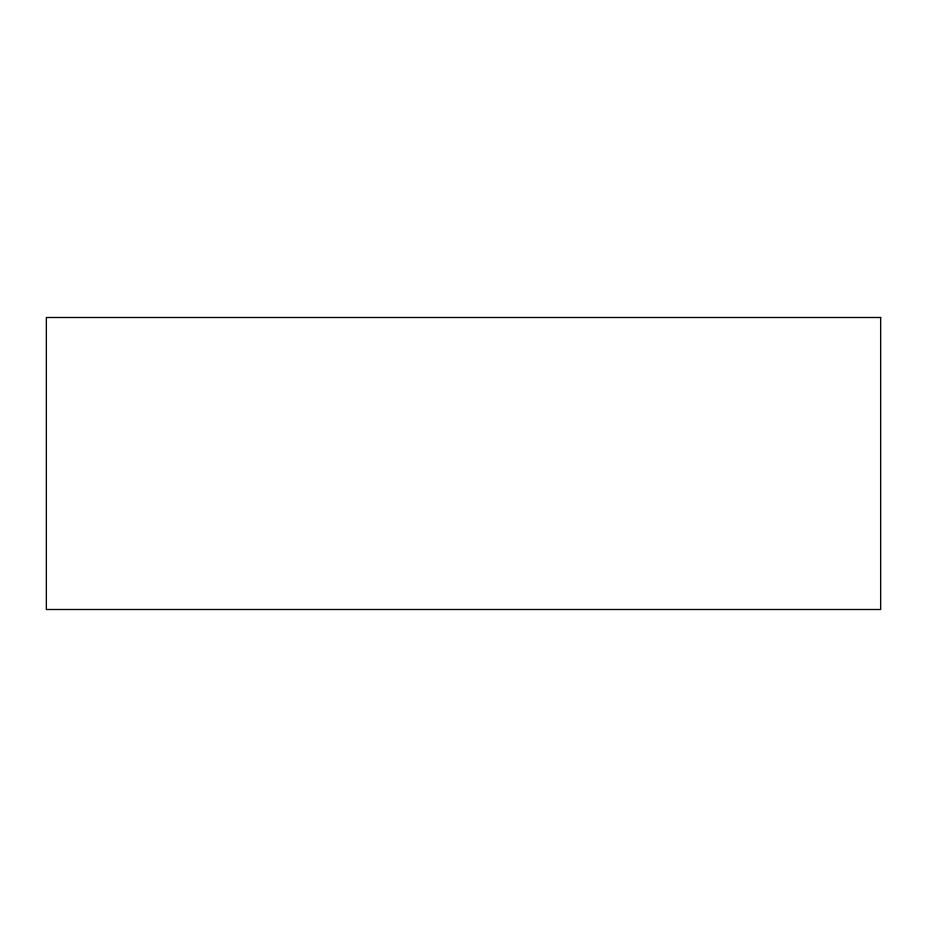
<?xml version="1.0" encoding="UTF-8"?>
<svg xmlns="http://www.w3.org/2000/svg" width="927" height="927" viewBox="0 0 927 927"><rect width="100%" height="100%" fill="white"/><g stroke="black" fill="none" stroke-linecap="round" stroke-linejoin="round"><path stroke-width="1.39" d="M880.65 317.498L46.35 317.498L46.35 609.502L880.65 609.502L880.65 317.498"/></g></svg>
